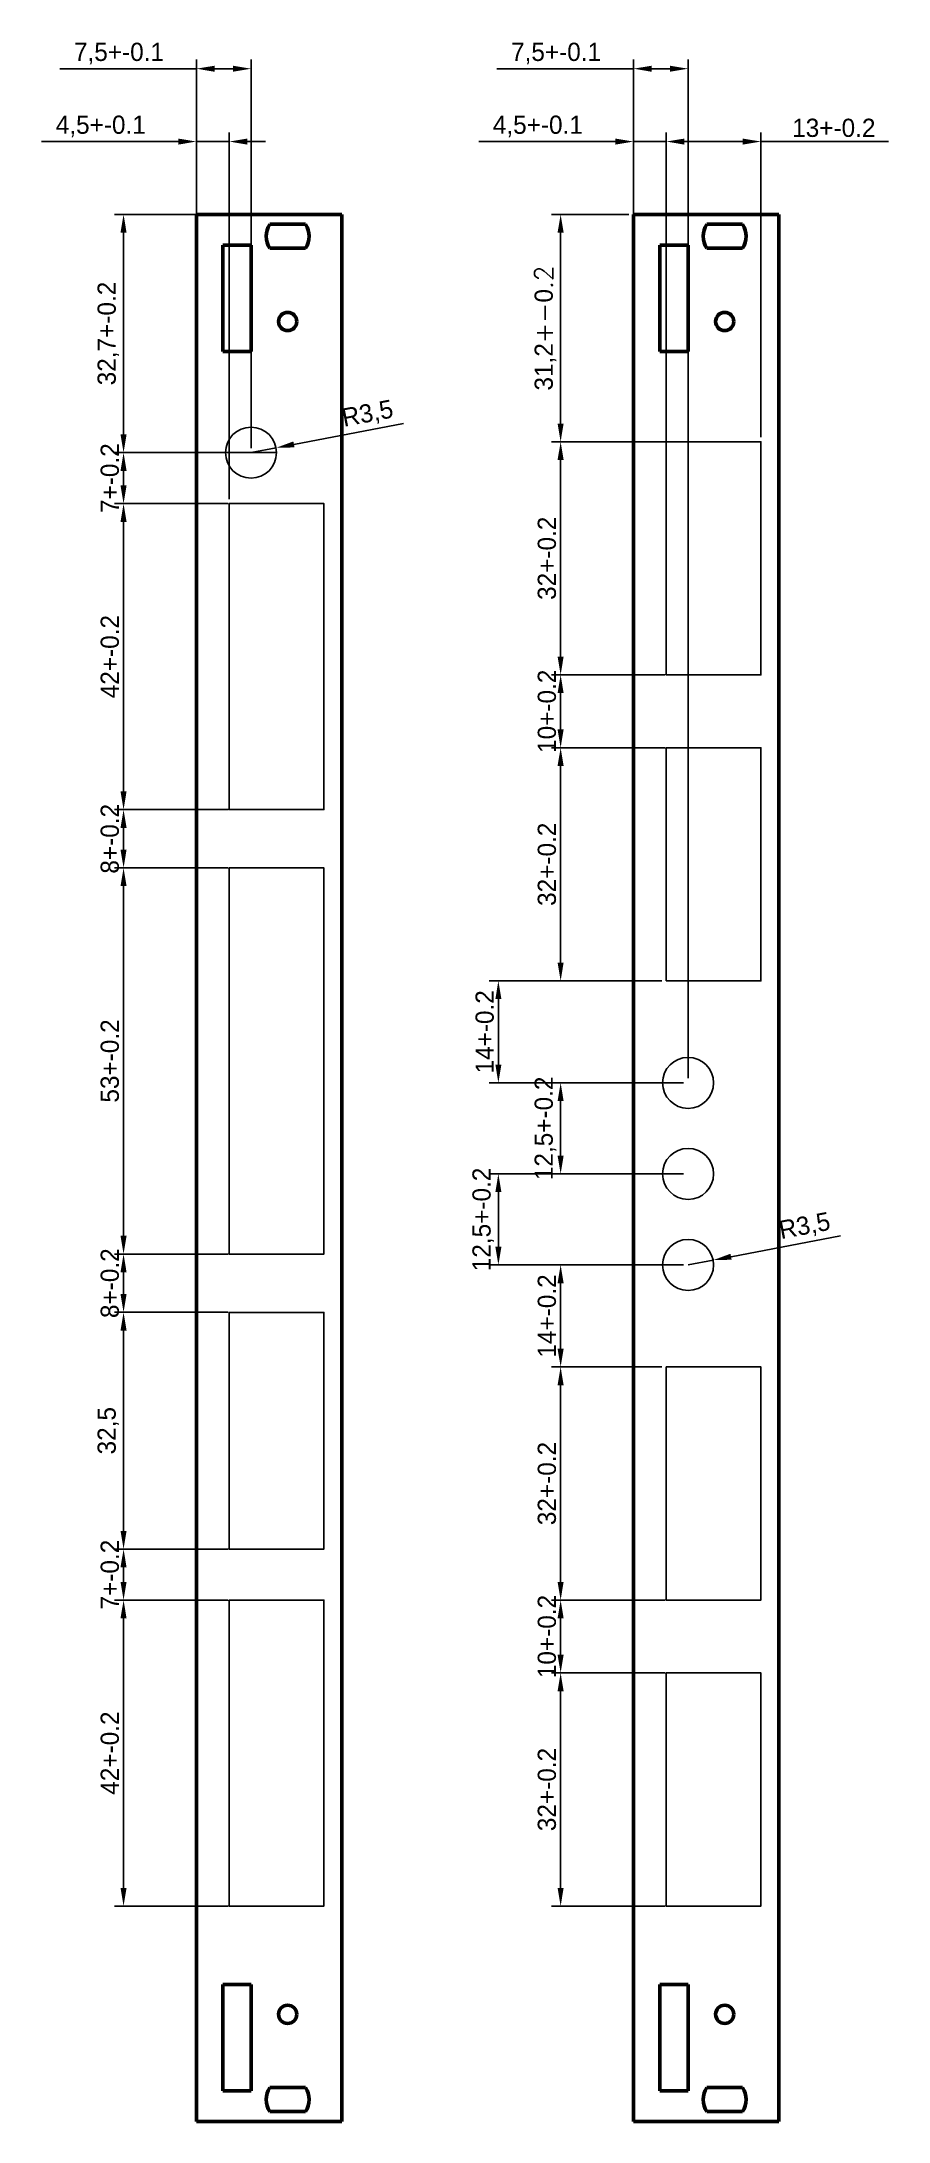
# Model space of a CAD drawing. Header units: millimetres. Extents: x 136 to 253, y 12 to 298.
import ezdxf

# ---------------------------------------------------------------- set-up
doc = ezdxf.new("R2010")
doc.units = ezdxf.units.MM
doc.layers.add('AM_VIS', color=7, linetype='Continuous')
doc.dimstyles.new('ISO-25', dxfattribs={"dimtxt": 2.5, "dimasz": 2.5, "dimexe": 1.25, "dimexo": 0.625, "dimtad": 1, "dimtxsty": 'Standard', "dimcen": 2.5, "dimadec": 0, "dimazin": 0, "dimtfac": 1, "dimtmove": 0, "dimatfit": 3, "dimfxl": 0, "dimarcsym": 0})

# ---------------------------------------------------------------- blocks, each defined once
blk = doc.blocks.new('*D22')
at = {"color": 0, "lineweight": -2}
for p, q in [((168.4, 273.98), (146.3, 273.98)), ((147.55, 243.78), (147.55, 271.48)), ((168.4, 241.28), (146.3, 241.28))]:
    blk.add_line(p, q, dxfattribs=at)
at = {"color": 0}
for points in [[(147.13, 271.48), (147.96, 271.48), (147.55, 273.98)], [(147.13, 243.78), (147.96, 243.78), (147.55, 241.28)]]:
    blk.add_solid(points, dxfattribs=at)
at = {"layer": 'DEFPOINTS', "color": 0}
for p in [(147.55, 273.98), (169.03, 273.98), (169.03, 241.28)]:
    blk.add_point(p, dxfattribs=at)
at = {"color": 0, "insert": (145.46, 257.63), "char_height": 2.5, "attachment_point": 5, "rotation": 90}
blk.add_mtext('32,7+-0.2', dxfattribs=at)
blk = doc.blocks.new('*D23')
at = {"color": 0, "lineweight": -2}
for p, q in [((164.42, 241.28), (146.3, 241.28)), ((147.55, 238.78), (147.55, 236.78)), ((161.9, 234.28), (146.3, 234.28))]:
    blk.add_line(p, q, dxfattribs=at)
at = {"color": 0}
for points in [[(147.13, 238.78), (147.96, 238.78), (147.55, 241.28)], [(147.13, 236.78), (147.96, 236.78), (147.55, 234.28)]]:
    blk.add_solid(points, dxfattribs=at)
at = {"layer": 'DEFPOINTS', "color": 0}
for p in [(165.05, 241.28), (147.55, 234.28), (162.53, 234.28)]:
    blk.add_point(p, dxfattribs=at)
at = {"color": 0, "insert": (145.67, 237.78), "char_height": 2.5, "attachment_point": 5, "rotation": 90}
blk.add_mtext('7+-0.2', dxfattribs=at)
blk = doc.blocks.new('*D24')
at = {"color": 0, "lineweight": -2}
for p, q in [((161.9, 234.28), (146.3, 234.28)), ((147.55, 231.78), (147.55, 194.78)), ((161.9, 192.28), (146.3, 192.28))]:
    blk.add_line(p, q, dxfattribs=at)
at = {"color": 0}
for points in [[(147.13, 231.78), (147.96, 231.78), (147.55, 234.28)], [(147.13, 194.78), (147.96, 194.78), (147.55, 192.28)]]:
    blk.add_solid(points, dxfattribs=at)
at = {"layer": 'DEFPOINTS', "color": 0}
for p in [(162.53, 234.28), (147.55, 192.28), (162.53, 192.28)]:
    blk.add_point(p, dxfattribs=at)
at = {"color": 0, "insert": (145.67, 213.28), "char_height": 2.5, "attachment_point": 5, "rotation": 90}
blk.add_mtext('42+-0.2', dxfattribs=at)
blk = doc.blocks.new('*D25')
at = {"color": 0, "lineweight": -2}
for p, q in [((185.96, 245.3), (170.94, 242.41)), ((165.05, 241.28), (168.48, 241.94))]:
    blk.add_line(p, q, dxfattribs=at)
at = {"color": 0}
blk.add_solid([(170.86, 242.82), (171.02, 242), (168.48, 241.94)], dxfattribs=at)
at = {"layer": 'DEFPOINTS', "color": 0}
for p in [(165.05, 241.28), (168.48, 241.94)]:
    blk.add_point(p, dxfattribs=at)
at = {"color": 0, "insert": (181.07, 246.48), "char_height": 2.5, "attachment_point": 5, "rotation": 10.877}
blk.add_mtext('R3,5', dxfattribs=at)
blk = doc.blocks.new('*D26')
at = {"color": 0, "lineweight": -2}
for p, q in [((161.9, 184.28), (146.3, 184.28)), ((147.55, 181.78), (147.55, 133.78)), ((161.9, 131.28), (146.3, 131.28))]:
    blk.add_line(p, q, dxfattribs=at)
at = {"color": 0}
for points in [[(147.13, 181.78), (147.96, 181.78), (147.55, 184.28)], [(147.13, 133.78), (147.96, 133.78), (147.55, 131.28)]]:
    blk.add_solid(points, dxfattribs=at)
at = {"layer": 'DEFPOINTS', "color": 0}
for p in [(162.53, 184.28), (147.55, 131.28), (162.53, 131.28)]:
    blk.add_point(p, dxfattribs=at)
at = {"color": 0, "insert": (145.67, 157.78), "char_height": 2.5, "attachment_point": 5, "rotation": 90}
blk.add_mtext('53+-0.2', dxfattribs=at)
blk = doc.blocks.new('*D27')
at = {"color": 0, "lineweight": -2}
for p, q in [((161.9, 192.28), (146.3, 192.28)), ((147.55, 189.78), (147.55, 186.78)), ((161.9, 184.28), (146.3, 184.28))]:
    blk.add_line(p, q, dxfattribs=at)
at = {"color": 0}
for points in [[(147.13, 189.78), (147.96, 189.78), (147.55, 192.28)], [(147.13, 186.78), (147.96, 186.78), (147.55, 184.28)]]:
    blk.add_solid(points, dxfattribs=at)
at = {"layer": 'DEFPOINTS', "color": 0}
for p in [(162.53, 192.28), (147.55, 184.28), (162.53, 184.28)]:
    blk.add_point(p, dxfattribs=at)
at = {"color": 0, "insert": (145.67, 188.28), "char_height": 2.5, "attachment_point": 5, "rotation": 90}
blk.add_mtext('8+-0.2', dxfattribs=at)
blk = doc.blocks.new('*D28')
at = {"color": 0, "lineweight": -2}
for p, q in [((161.9, 131.28), (146.3, 131.28)), ((147.55, 128.78), (147.55, 125.78)), ((161.9, 123.28), (146.3, 123.28))]:
    blk.add_line(p, q, dxfattribs=at)
at = {"color": 0}
for points in [[(147.13, 128.78), (147.96, 128.78), (147.55, 131.28)], [(147.13, 125.78), (147.96, 125.78), (147.55, 123.28)]]:
    blk.add_solid(points, dxfattribs=at)
at = {"layer": 'DEFPOINTS', "color": 0}
for p in [(162.53, 131.28), (147.55, 123.28), (162.53, 123.28)]:
    blk.add_point(p, dxfattribs=at)
at = {"color": 0, "insert": (145.67, 127.28), "char_height": 2.5, "attachment_point": 5, "rotation": 90}
blk.add_mtext('8+-0.2', dxfattribs=at)
blk = doc.blocks.new('*D29')
at = {"color": 0, "lineweight": -2}
for p, q in [((161.9, 90.78), (146.3, 90.78)), ((147.55, 88.28), (147.55, 86.28)), ((161.9, 83.78), (146.3, 83.78))]:
    blk.add_line(p, q, dxfattribs=at)
at = {"color": 0}
for points in [[(147.13, 88.28), (147.96, 88.28), (147.55, 90.78)], [(147.13, 86.28), (147.96, 86.28), (147.55, 83.78)]]:
    blk.add_solid(points, dxfattribs=at)
at = {"layer": 'DEFPOINTS', "color": 0}
for p in [(162.53, 90.78), (147.55, 83.78), (162.53, 83.78)]:
    blk.add_point(p, dxfattribs=at)
at = {"color": 0, "insert": (145.67, 87.28), "char_height": 2.5, "attachment_point": 5, "rotation": 90}
blk.add_mtext('7+-0.2', dxfattribs=at)
blk = doc.blocks.new('*D30')
at = {"color": 0, "lineweight": -2}
for p, q in [((161.9, 123.28), (146.3, 123.28)), ((147.55, 93.28), (147.55, 120.78)), ((161.9, 90.78), (146.3, 90.78))]:
    blk.add_line(p, q, dxfattribs=at)
at = {"color": 0}
for points in [[(147.13, 120.78), (147.96, 120.78), (147.55, 123.28)], [(147.13, 93.28), (147.96, 93.28), (147.55, 90.78)]]:
    blk.add_solid(points, dxfattribs=at)
at = {"layer": 'DEFPOINTS', "color": 0}
for p in [(147.55, 123.28), (162.53, 123.28), (162.53, 90.78)]:
    blk.add_point(p, dxfattribs=at)
at = {"color": 0, "insert": (145.46, 107.03), "char_height": 2.5, "attachment_point": 5, "rotation": 90}
blk.add_mtext('32,5', dxfattribs=at)
blk = doc.blocks.new('*D31')
at = {"color": 0, "lineweight": -2}
for p, q in [((161.9, 83.78), (146.3, 83.78)), ((147.55, 81.28), (147.55, 44.28)), ((161.9, 41.78), (146.3, 41.78))]:
    blk.add_line(p, q, dxfattribs=at)
at = {"color": 0}
for points in [[(147.13, 81.28), (147.96, 81.28), (147.55, 83.78)], [(147.13, 44.28), (147.96, 44.28), (147.55, 41.78)]]:
    blk.add_solid(points, dxfattribs=at)
at = {"layer": 'DEFPOINTS', "color": 0}
for p in [(162.53, 83.78), (147.55, 41.78), (162.53, 41.78)]:
    blk.add_point(p, dxfattribs=at)
at = {"color": 0, "insert": (145.67, 62.78), "char_height": 2.5, "attachment_point": 5, "rotation": 90}
blk.add_mtext('42+-0.2', dxfattribs=at)
blk = doc.blocks.new('*D32')
at = {"color": 0, "lineweight": -2}
for p, q in [((157.55, 241.9), (157.55, 295.23)), ((165.05, 241.9), (165.05, 295.23)), ((157.55, 293.98), (138.8, 293.98)), ((162.55, 293.98), (160.05, 293.98))]:
    blk.add_line(p, q, dxfattribs=at)
at = {"color": 0}
for points in [[(160.05, 294.39), (160.05, 293.56), (157.55, 293.98)], [(162.55, 294.39), (162.55, 293.56), (165.05, 293.98)]]:
    blk.add_solid(points, dxfattribs=at)
at = {"layer": 'DEFPOINTS', "color": 0}
for p in [(157.55, 293.98), (157.55, 241.28), (165.05, 241.28)]:
    blk.add_point(p, dxfattribs=at)
at = {"color": 0, "insert": (146.92, 296.06), "char_height": 2.5, "attachment_point": 5}
blk.add_mtext('7,5+-0.1', dxfattribs=at)
blk = doc.blocks.new('*D33')
at = {"color": 0, "lineweight": -2}
for p, q in [((155.05, 283.98), (136.3, 283.98)), ((157.55, 234.9), (157.55, 285.23)), ((162.05, 283.98), (157.55, 283.98)), ((162.05, 234.9), (162.05, 285.23)), ((164.55, 283.98), (167.05, 283.98))]:
    blk.add_line(p, q, dxfattribs=at)
at = {"color": 0}
for points in [[(155.05, 284.39), (155.05, 283.56), (157.55, 283.98)], [(164.55, 284.39), (164.55, 283.56), (162.05, 283.98)]]:
    blk.add_solid(points, dxfattribs=at)
at = {"layer": 'DEFPOINTS', "color": 0}
for p in [(157.55, 283.98), (157.55, 234.28), (162.05, 234.28)]:
    blk.add_point(p, dxfattribs=at)
at = {"color": 0, "insert": (144.42, 286.06), "char_height": 2.5, "attachment_point": 5}
blk.add_mtext('4,5+-0.1', dxfattribs=at)
blk = doc.blocks.new('*D45')
at = {"color": 0, "lineweight": -2}
for p, q in [((215.05, 283.98), (196.3, 283.98)), ((217.55, 234.9), (217.55, 285.23)), ((222.05, 283.98), (217.55, 283.98)), ((222.05, 234.9), (222.05, 285.23)), ((224.55, 283.98), (227.05, 283.98))]:
    blk.add_line(p, q, dxfattribs=at)
at = {"color": 0}
for points in [[(215.05, 284.39), (215.05, 283.56), (217.55, 283.98)], [(224.55, 284.39), (224.55, 283.56), (222.05, 283.98)]]:
    blk.add_solid(points, dxfattribs=at)
at = {"layer": 'DEFPOINTS', "color": 0}
for p in [(217.55, 283.98), (217.55, 234.28), (222.05, 234.28)]:
    blk.add_point(p, dxfattribs=at)
at = {"color": 0, "insert": (204.42, 286.06), "char_height": 2.5, "attachment_point": 5}
blk.add_mtext('4,5+-0.1', dxfattribs=at)
blk = doc.blocks.new('*D44')
at = {"color": 0, "lineweight": -2}
for p, q in [((217.55, 241.9), (217.55, 295.23)), ((225.05, 155.4), (225.05, 295.23)), ((217.55, 293.98), (198.8, 293.98)), ((222.55, 293.98), (220.05, 293.98))]:
    blk.add_line(p, q, dxfattribs=at)
at = {"color": 0}
for points in [[(220.05, 294.39), (220.05, 293.56), (217.55, 293.98)], [(222.55, 294.39), (222.55, 293.56), (225.05, 293.98)]]:
    blk.add_solid(points, dxfattribs=at)
at = {"layer": 'DEFPOINTS', "color": 0}
for p in [(217.55, 293.98), (217.55, 241.28), (225.05, 154.78)]:
    blk.add_point(p, dxfattribs=at)
at = {"color": 0, "insert": (206.92, 296.06), "char_height": 2.5, "attachment_point": 5}
blk.add_mtext('7,5+-0.1', dxfattribs=at)
blk = doc.blocks.new('*D43')
at = {"color": 0, "lineweight": -2}
for p, q in [((221.9, 73.78), (206.3, 73.78)), ((207.55, 71.28), (207.55, 44.28)), ((221.9, 41.78), (206.3, 41.78))]:
    blk.add_line(p, q, dxfattribs=at)
at = {"color": 0}
for points in [[(207.13, 71.28), (207.96, 71.28), (207.55, 73.78)], [(207.13, 44.28), (207.96, 44.28), (207.55, 41.78)]]:
    blk.add_solid(points, dxfattribs=at)
at = {"layer": 'DEFPOINTS', "color": 0}
for p in [(222.53, 73.78), (207.55, 41.78), (222.53, 41.78)]:
    blk.add_point(p, dxfattribs=at)
at = {"color": 0, "insert": (205.67, 57.78), "char_height": 2.5, "attachment_point": 5, "rotation": 90}
blk.add_mtext('32+-0.2', dxfattribs=at)
blk = doc.blocks.new('*D42')
at = {"color": 0, "lineweight": -2}
for p, q in [((221.42, 115.78), (206.3, 115.78)), ((207.55, 86.28), (207.55, 113.28)), ((221.9, 83.78), (206.3, 83.78))]:
    blk.add_line(p, q, dxfattribs=at)
at = {"color": 0}
for points in [[(207.13, 113.28), (207.96, 113.28), (207.55, 115.78)], [(207.13, 86.28), (207.96, 86.28), (207.55, 83.78)]]:
    blk.add_solid(points, dxfattribs=at)
at = {"layer": 'DEFPOINTS', "color": 0}
for p in [(207.55, 115.78), (222.05, 115.78), (222.53, 83.78)]:
    blk.add_point(p, dxfattribs=at)
at = {"color": 0, "insert": (205.67, 99.78), "char_height": 2.5, "attachment_point": 5, "rotation": 90}
blk.add_mtext('32+-0.2', dxfattribs=at)
blk = doc.blocks.new('*D41')
at = {"color": 0, "lineweight": -2}
for p, q in [((221.28, 83.78), (206.3, 83.78)), ((207.55, 81.28), (207.55, 76.28)), ((221.9, 73.78), (206.3, 73.78))]:
    blk.add_line(p, q, dxfattribs=at)
at = {"color": 0}
for points in [[(207.13, 81.28), (207.96, 81.28), (207.55, 83.78)], [(207.13, 76.28), (207.96, 76.28), (207.55, 73.78)]]:
    blk.add_solid(points, dxfattribs=at)
at = {"layer": 'DEFPOINTS', "color": 0}
for p in [(221.9, 83.78), (207.55, 73.78), (222.53, 73.78)]:
    blk.add_point(p, dxfattribs=at)
at = {"color": 0, "insert": (205.67, 78.78), "char_height": 2.5, "attachment_point": 5, "rotation": 90}
blk.add_mtext('10+-0.2', dxfattribs=at)
blk = doc.blocks.new('*D40')
at = {"color": 0, "lineweight": -2}
for p, q in [((224.42, 129.78), (206.3, 129.78)), ((207.55, 127.28), (207.55, 118.28)), ((221.42, 115.78), (206.3, 115.78))]:
    blk.add_line(p, q, dxfattribs=at)
at = {"color": 0}
for points in [[(207.13, 127.28), (207.96, 127.28), (207.55, 129.78)], [(207.13, 118.28), (207.96, 118.28), (207.55, 115.78)]]:
    blk.add_solid(points, dxfattribs=at)
at = {"layer": 'DEFPOINTS', "color": 0}
for p in [(225.05, 129.78), (207.55, 115.78), (222.05, 115.78)]:
    blk.add_point(p, dxfattribs=at)
at = {"color": 0, "insert": (205.67, 122.78), "char_height": 2.5, "attachment_point": 5, "rotation": 90}
blk.add_mtext('14+-0.2', dxfattribs=at)
blk = doc.blocks.new('*D37')
at = {"color": 0, "lineweight": -2}
for p, q in [((245.96, 133.8), (230.94, 130.91)), ((225.05, 129.78), (228.48, 130.44))]:
    blk.add_line(p, q, dxfattribs=at)
at = {"color": 0}
blk.add_solid([(230.86, 131.32), (231.02, 130.5), (228.48, 130.44)], dxfattribs=at)
at = {"layer": 'DEFPOINTS', "color": 0}
for p in [(225.05, 129.78), (228.48, 130.44)]:
    blk.add_point(p, dxfattribs=at)
at = {"color": 0, "insert": (241.07, 134.98), "char_height": 2.5, "attachment_point": 5, "rotation": 10.877}
blk.add_mtext('R3,5', dxfattribs=at)
blk = doc.blocks.new('*D46')
at = {"color": 0, "lineweight": -2}
for p, q in [((224.42, 142.28), (197.75, 142.28)), ((199, 139.78), (199, 132.28)), ((224.42, 129.78), (197.75, 129.78))]:
    blk.add_line(p, q, dxfattribs=at)
at = {"color": 0}
for points in [[(198.59, 139.78), (199.42, 139.78), (199, 142.28)], [(198.59, 132.28), (199.42, 132.28), (199, 129.78)]]:
    blk.add_solid(points, dxfattribs=at)
at = {"layer": 'DEFPOINTS', "color": 0}
for p in [(225.05, 142.28), (199, 129.78), (225.05, 129.78)]:
    blk.add_point(p, dxfattribs=at)
at = {"color": 0, "insert": (196.92, 136.03), "char_height": 2.5, "attachment_point": 5, "rotation": 90}
blk.add_mtext('12,5+-0.2', dxfattribs=at)
blk = doc.blocks.new('*D61')
at = {"color": 0, "lineweight": -2}
for p, q in [((224.42, 154.78), (206.3, 154.78)), ((207.55, 152.28), (207.55, 144.78)), ((224.42, 142.28), (206.3, 142.28))]:
    blk.add_line(p, q, dxfattribs=at)
at = {"color": 0}
for points in [[(207.13, 152.28), (207.96, 152.28), (207.55, 154.78)], [(207.13, 144.78), (207.96, 144.78), (207.55, 142.28)]]:
    blk.add_solid(points, dxfattribs=at)
at = {"layer": 'DEFPOINTS', "color": 0}
for p in [(225.05, 154.78), (207.55, 142.28), (225.05, 142.28)]:
    blk.add_point(p, dxfattribs=at)
at = {"color": 0, "insert": (205.46, 148.53), "char_height": 2.5, "attachment_point": 5, "rotation": 90}
blk.add_mtext('12,5+-0.2', dxfattribs=at)
blk = doc.blocks.new('*D65')
at = {"color": 0, "lineweight": -2}
for p, q in [((221.42, 168.78), (197.75, 168.78)), ((199, 157.28), (199, 166.28)), ((224.42, 154.78), (197.75, 154.78))]:
    blk.add_line(p, q, dxfattribs=at)
at = {"color": 0}
for points in [[(198.59, 166.28), (199.42, 166.28), (199, 168.78)], [(198.59, 157.28), (199.42, 157.28), (199, 154.78)]]:
    blk.add_solid(points, dxfattribs=at)
at = {"layer": 'DEFPOINTS', "color": 0}
for p in [(199, 168.78), (222.05, 168.78), (225.05, 154.78)]:
    blk.add_point(p, dxfattribs=at)
at = {"color": 0, "insert": (197.13, 161.78), "char_height": 2.5, "attachment_point": 5, "rotation": 90}
blk.add_mtext('14+-0.2', dxfattribs=at)
blk = doc.blocks.new('*D64')
at = {"color": 0, "lineweight": -2}
for p, q in [((221.9, 210.78), (206.3, 210.78)), ((207.55, 203.28), (207.55, 208.28)), ((221.28, 200.78), (206.3, 200.78))]:
    blk.add_line(p, q, dxfattribs=at)
at = {"color": 0}
for points in [[(207.13, 208.28), (207.96, 208.28), (207.55, 210.78)], [(207.13, 203.28), (207.96, 203.28), (207.55, 200.78)]]:
    blk.add_solid(points, dxfattribs=at)
at = {"layer": 'DEFPOINTS', "color": 0}
for p in [(207.55, 210.78), (222.53, 210.78), (221.9, 200.78)]:
    blk.add_point(p, dxfattribs=at)
at = {"color": 0, "insert": (205.67, 205.78), "char_height": 2.5, "attachment_point": 5, "rotation": 90}
blk.add_mtext('10+-0.2', dxfattribs=at)
blk = doc.blocks.new('*D63')
at = {"color": 0, "lineweight": -2}
for p, q in [((221.9, 200.78), (206.3, 200.78)), ((207.55, 198.28), (207.55, 171.28)), ((221.42, 168.78), (206.3, 168.78))]:
    blk.add_line(p, q, dxfattribs=at)
at = {"color": 0}
for points in [[(207.13, 198.28), (207.96, 198.28), (207.55, 200.78)], [(207.13, 171.28), (207.96, 171.28), (207.55, 168.78)]]:
    blk.add_solid(points, dxfattribs=at)
at = {"layer": 'DEFPOINTS', "color": 0}
for p in [(222.53, 200.78), (207.55, 168.78), (222.05, 168.78)]:
    blk.add_point(p, dxfattribs=at)
at = {"color": 0, "insert": (205.67, 184.78), "char_height": 2.5, "attachment_point": 5, "rotation": 90}
blk.add_mtext('32+-0.2', dxfattribs=at)
blk = doc.blocks.new('*D62')
at = {"color": 0, "lineweight": -2}
for p, q in [((221.9, 242.78), (206.3, 242.78)), ((207.55, 213.28), (207.55, 240.28)), ((221.9, 210.78), (206.3, 210.78))]:
    blk.add_line(p, q, dxfattribs=at)
at = {"color": 0}
for points in [[(207.13, 240.28), (207.96, 240.28), (207.55, 242.78)], [(207.13, 213.28), (207.96, 213.28), (207.55, 210.78)]]:
    blk.add_solid(points, dxfattribs=at)
at = {"layer": 'DEFPOINTS', "color": 0}
for p in [(207.55, 242.78), (222.53, 242.78), (222.53, 210.78)]:
    blk.add_point(p, dxfattribs=at)
at = {"color": 0, "insert": (205.67, 226.78), "char_height": 2.5, "attachment_point": 5, "rotation": 90}
blk.add_mtext('32+-0.2', dxfattribs=at)
blk = doc.blocks.new('*D66')
at = {"color": 0, "lineweight": -2}
for p, q in [((216.92, 273.98), (206.3, 273.98)), ((207.55, 245.28), (207.55, 271.48)), ((221.42, 242.78), (206.3, 242.78))]:
    blk.add_line(p, q, dxfattribs=at)
at = {"color": 0}
for points in [[(207.13, 271.48), (207.96, 271.48), (207.55, 273.98)], [(207.13, 245.28), (207.96, 245.28), (207.55, 242.78)]]:
    blk.add_solid(points, dxfattribs=at)
at = {"layer": 'DEFPOINTS', "color": 0}
for p in [(207.55, 273.98), (217.55, 273.98), (222.05, 242.78)]:
    blk.add_point(p, dxfattribs=at)
at = {"color": 0, "insert": (205.46, 258.38), "char_height": 2.5, "attachment_point": 5, "rotation": 90}
blk.add_mtext('31,2{\\Ftxt.shx|c204;+-}0{\\Ftxt.shx|c204;.2}', dxfattribs=at)
blk = doc.blocks.new('*D67')
at = {"color": 0, "lineweight": -2}
for p, q in [((222.05, 243.4), (222.05, 285.23)), ((224.55, 283.98), (232.55, 283.98)), ((235.05, 243.4), (235.05, 285.23)), ((235.05, 283.98), (252.55, 283.98))]:
    blk.add_line(p, q, dxfattribs=at)
at = {"color": 0}
for points in [[(224.55, 284.39), (224.55, 283.56), (222.05, 283.98)], [(232.55, 284.39), (232.55, 283.56), (235.05, 283.98)]]:
    blk.add_solid(points, dxfattribs=at)
at = {"layer": 'DEFPOINTS', "color": 0}
for p in [(235.05, 283.98), (222.05, 242.78), (235.05, 242.78)]:
    blk.add_point(p, dxfattribs=at)
at = {"color": 0, "insert": (245.05, 285.85), "char_height": 2.5, "attachment_point": 5}
blk.add_mtext('13+-0.2', dxfattribs=at)

msp = doc.modelspace()

# ---------------------------------------------------------------- linework, layer by layer
for points in [[(222.045, 210.779), (222.045, 242.779), (235.045, 242.779), (235.045, 210.779), (222.045, 210.779)], [(162.045, 234.279), (162.045, 192.279), (175.045, 192.279), (175.045, 234.279), (162.045, 234.279)], [(222.045, 168.779), (222.045, 200.779), (235.045, 200.779), (235.045, 168.779), (222.045, 168.779)], [(162.045, 184.279), (162.045, 131.279), (175.045, 131.279), (175.045, 184.279), (162.045, 184.279)], [(162.045, 123.279), (162.045, 90.779), (175.045, 90.779), (175.045, 123.279), (162.045, 123.279)], [(222.045, 115.779), (222.045, 83.779), (235.045, 83.779), (235.045, 115.779), (222.045, 115.779)], [(162.045, 83.779), (162.045, 41.779), (175.045, 41.779), (175.045, 83.779), (162.045, 83.779)], [(222.045, 73.779), (222.045, 41.779), (235.045, 41.779), (235.045, 73.779), (222.045, 73.779)]]:
    msp.add_lwpolyline(points)
for centre in [(165.045, 241.279), (225.045, 154.779), (225.045, 142.279), (225.045, 129.779)]:
    msp.add_circle(centre, 3.5)
at = {"layer": 'AM_VIS', "lineweight": 50}
for p, q in [((157.545, 273.977), (157.545, 12.227)), ((177.525, 273.977), (157.545, 273.977)), ((172.521, 272.627), (167.63, 272.627)), ((177.525, 12.227), (177.525, 273.977)), ((237.525, 273.977), (217.545, 273.977)), ((217.545, 273.977), (217.545, 12.227)), ((232.521, 272.627), (227.63, 272.627)), ((237.525, 12.227), (237.525, 273.977)), ((161.175, 269.777), (161.175, 255.177)), ((165.075, 269.777), (161.175, 269.777)), ((165.075, 255.177), (165.075, 269.777)), ((167.63, 269.327), (172.521, 269.327)), ((225.075, 269.777), (221.175, 269.777)), ((221.175, 269.777), (221.175, 255.177)), ((225.075, 255.177), (225.075, 269.777)), ((227.63, 269.327), (232.521, 269.327)), ((161.175, 255.177), (165.075, 255.177)), ((221.175, 255.177), (225.075, 255.177)), ((161.175, 16.427), (161.175, 31.027)), ((161.175, 31.027), (165.075, 31.027)), ((165.075, 31.027), (165.075, 16.427)), ((221.175, 31.027), (225.075, 31.027)), ((221.175, 16.427), (221.175, 31.027)), ((225.075, 31.027), (225.075, 16.427)), ((165.075, 16.427), (161.175, 16.427)), ((167.63, 16.877), (172.521, 16.877)), ((225.075, 16.427), (221.175, 16.427)), ((227.63, 16.877), (232.521, 16.877)), ((157.545, 12.227), (177.525, 12.227)), ((172.521, 13.577), (167.63, 13.577)), ((217.545, 12.227), (237.525, 12.227)), ((232.521, 13.577), (227.63, 13.577))]:
    msp.add_line(p, q, dxfattribs=at)
for centre in [(170.075, 259.277), (230.075, 259.277), (170.075, 26.927), (230.075, 26.927)]:
    msp.add_circle(centre, 1.25, dxfattribs=at)
for centre, start, end in [((170.075, 270.977), 145.99108, 214.00893), ((170.075, 270.977), 325.99107, 34.00892), ((230.075, 270.977), 145.99108, 214.00893), ((230.075, 270.977), 325.99107, 34.00892), ((170.075, 15.227), 145.99107, 214.00892), ((170.075, 15.227), 325.99108, 34.00893), ((230.075, 15.227), 145.99107, 214.00892), ((230.075, 15.227), 325.99108, 34.00893)]:
    msp.add_arc(centre, 2.95, start, end, dxfattribs=at)

# ---------------------------------------------------------------- dimensions: what is measured, and where the dimension line sits
for base, p1, p2, text, picture, middle in [((157.545, 293.977), (165.045, 241.279), (157.545, 241.279), '<>+-0.1', '*D32', (146.92, 296.06)), ((217.545, 293.977), (225.045, 154.779), (217.545, 241.279), '<>+-0.1', '*D44', (206.92, 296.06)), ((157.545, 283.977), (162.045, 234.279), (157.545, 234.279), '<>+-0.1', '*D33', (144.42, 286.06)), ((217.545, 283.977), (222.045, 234.279), (217.545, 234.279), '<>+-0.1', '*D45', (204.42, 286.06)), ((235.045, 283.977), (222.045, 242.779), (235.045, 242.779), '<>+-0.2', '*D67', (245.045, 285.852))]:
    dim = msp.add_linear_dim(base=base, p1=p1, p2=p2, text=text, dimstyle='ISO-25')
    dim.commit()
    dim.dimension.update_dxf_attribs({"geometry": picture, "text_midpoint": middle})
for base, p1, p2, angle, text, picture, middle in [((147.545, 273.977), (169.025, 241.279), (169.025, 273.977), 90, '<>+-0.2', '*D22', (145.462, 257.628)), ((207.545, 273.977), (222.045, 242.779), (217.545, 273.977), 90, '<>{\\Ftxt.shx|c204;+-}0{\\Ftxt.shx|c204;.2}', '*D66', (205.462, 258.378)), ((207.545, 242.779), (222.525, 210.779), (222.525, 242.779), 270, '<>+-0.2', '*D62', (205.67, 226.779)), ((147.545, 192.279), (162.525, 234.279), (162.525, 192.279), 90, '<>+-0.2', '*D24', (145.67, 213.279)), ((207.545, 168.779), (222.525, 200.779), (222.045, 168.779), 270, '<>+-0.2', '*D63', (205.67, 184.779)), ((147.545, 131.279), (162.525, 184.279), (162.525, 131.279), 90, '<>+-0.2', '*D26', (145.67, 157.779)), ((207.545, 115.779), (222.525, 83.779), (222.045, 115.779), 90, '<>+-0.2', '*D42', (205.67, 99.779)), ((147.545, 41.779), (162.525, 83.779), (162.525, 41.779), 90, '<>+-0.2', '*D31', (145.67, 62.779)), ((207.545, 41.779), (222.525, 73.779), (222.525, 41.779), 90, '<>+-0.2', '*D43', (205.67, 57.779))]:
    dim = msp.add_linear_dim(base=base, p1=p1, p2=p2, angle=angle, text=text, dimstyle='ISO-25')
    dim.commit()
    dim.dimension.update_dxf_attribs({"geometry": picture, "text_midpoint": middle})
for center, mpoint, picture, middle in [((165.045, 241.279), (168.482, 241.94), '*D25', (181.459, 244.433)), ((225.045, 129.779), (228.482, 130.44), '*D37', (241.459, 132.933))]:
    dim = msp.add_radius_dim(center=center, mpoint=mpoint, dimstyle='ISO-25')
    dim.commit()
    dim.dimension.update_dxf_attribs({"geometry": picture, "text_midpoint": middle, "dimtype": 164})
for base, p1, p2, angle, picture, middle in [((147.545, 234.279), (165.045, 241.279), (162.525, 234.279), 90, '*D23', (147.545, 237.779)), ((207.545, 210.779), (221.9, 200.779), (222.525, 210.779), 270, '*D64', (207.545, 205.779)), ((147.545, 184.279), (162.525, 192.279), (162.525, 184.279), 90, '*D27', (147.545, 188.279)), ((199.004, 168.779), (225.045, 154.779), (222.045, 168.779), 270, '*D65', (199.004, 161.779)), ((207.545, 142.279), (225.045, 154.779), (225.045, 142.279), 90, '*D61', (207.545, 148.529)), ((199.004, 129.779), (225.045, 142.279), (225.045, 129.779), 90, '*D46', (199.004, 136.029)), ((147.545, 123.279), (162.525, 131.279), (162.525, 123.279), 90, '*D28', (147.545, 127.279)), ((207.545, 115.779), (225.045, 129.779), (222.045, 115.779), 90, '*D40', (207.545, 122.779)), ((147.545, 83.779), (162.525, 90.779), (162.525, 83.779), 90, '*D29', (147.545, 87.279)), ((207.545, 73.779), (221.9, 83.779), (222.525, 73.779), 90, '*D41', (207.545, 78.779))]:
    dim = msp.add_linear_dim(base=base, p1=p1, p2=p2, angle=angle, text='<>+-0.2', dimstyle='ISO-25')
    dim.commit()
    dim.dimension.update_dxf_attribs({"geometry": picture, "text_midpoint": middle, "dimtype": 160})
dim = msp.add_linear_dim(base=(147.545, 123.279), p1=(162.525, 90.779), p2=(162.525, 123.279), angle=90, dimstyle='ISO-25')
dim.commit()
dim.dimension.update_dxf_attribs({"geometry": '*D30', "text_midpoint": (145.462, 107.029)})

doc.saveas('drawing.dxf')
